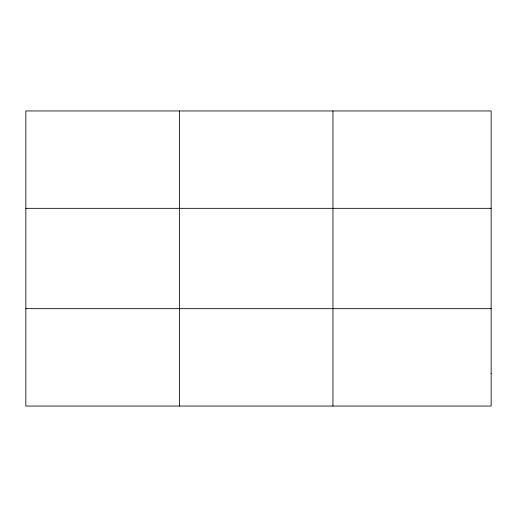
<?xml version="1.0" encoding="UTF-8"?>
<svg xmlns="http://www.w3.org/2000/svg" width="517" height="517" viewBox="0 0 517 517"><rect width="100%" height="100%" fill="white"/><g stroke="black" fill="none" stroke-linecap="round" stroke-linejoin="round"><path stroke-width="0.78" d="M179.399 110.955L179.399 406.045M332.948 110.955L332.948 406.045M25.85 208.332L491.15 208.332M25.85 308.668L491.15 308.668M491.15 373.584L491.15 406.045L25.85 406.045L25.85 110.955L491.15 110.955L491.15 373.584"/></g></svg>
